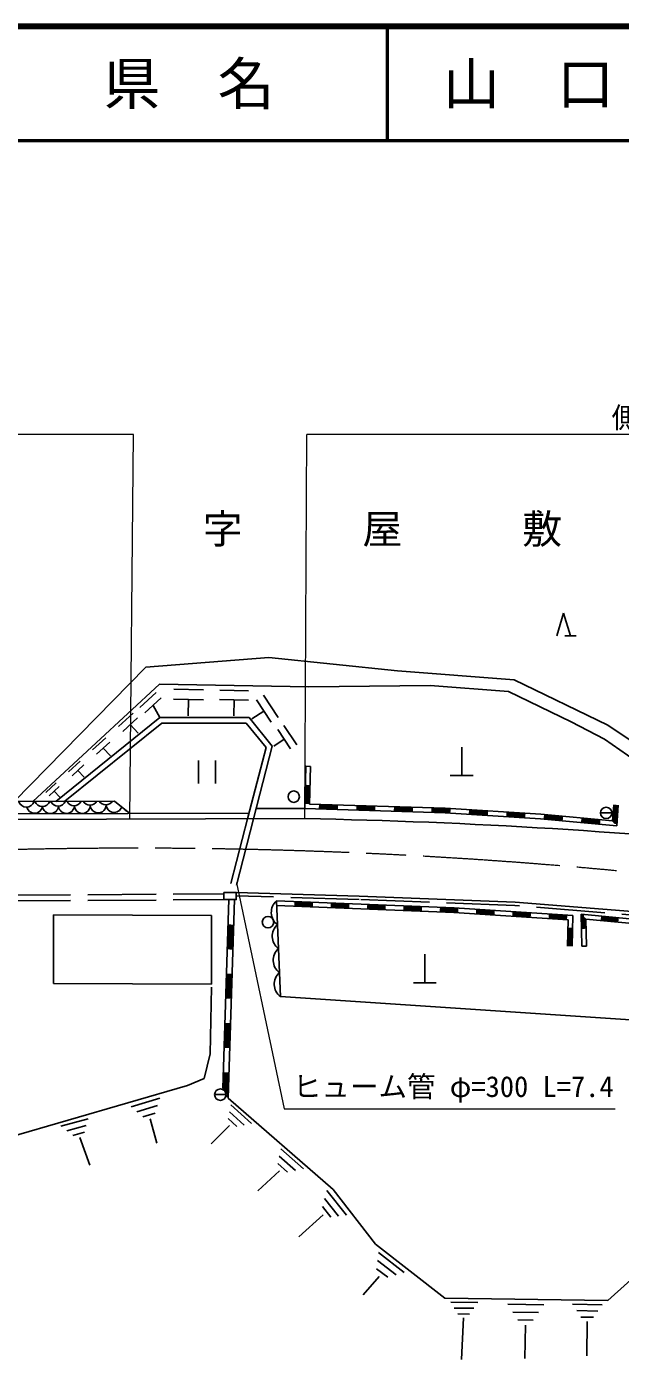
# Model space of a CAD drawing. Units: millimetres, scale not verified. Extents: x 40000 to 680000, y 20000 to 380000.
# Drawn here: x 301396 to 353427, y 263100 to 380000 of the extents above; entities that cross this region are included whole.
import ezdxf
from ezdxf.enums import TextEntityAlignment as Align

# ---------------------------------------------------------------- set-up
doc = ezdxf.new("R2010")
doc.units = ezdxf.units.MM
doc.header["$LTSCALE"] = 1000
doc.linetypes.add('CHAIN', pattern=[18.5, 12, -1.5, 3.5, -1.5])
doc.linetypes.add('DASHED', pattern=[7.5, 6, -1.5])
for name, color, linetype, lineweight in [('M-BGD', 7, 'Continuous', 25), ('M-BGD-EXST', 7, 'Continuous', 25), ('M-BMK', 2, 'CHAIN', 13), ('M-STR-HTXT', 7, 'Continuous', 13), ('M-TTL', 2, 'Continuous', 140), ('M-TTL-LINE', 7, 'Continuous', 50), ('M-TTL-TXT', 7, 'Continuous', 13)]:
    doc.layers.add(name, color=color, linetype=linetype, lineweight=lineweight)
doc.layers.add('M-BMK-HTXT', color=7, linetype='Continuous')
doc.styles.add('ＭＳ ゴシック', font='')
doc.styles.get('ＭＳ ゴシック').set_extended_font_data('MS Gothic')

msp = doc.modelspace()

# ---------------------------------------------------------------- linework, layer by layer
at = {"layer": 'M-BGD'}
for p, q in [((311840, 323808), (322611, 324658)), ((322611, 324658), (333907, 323482)), ((311840, 323808), (300286, 312039)), ((333907, 323482), (344129, 322691)), ((344129, 322691), (352323, 318736)), ((313030, 322334), (301926, 312043)), ((311317, 320281), (312741, 321601)), ((326135, 322091), (313030, 322334)), ((314295, 321877), (316903, 321823)), ((318318, 321806), (320851, 321753)), ((336752, 322212), (326135, 322091)), ((343628, 321695), (336752, 322212)), ((349104, 319018), (343628, 321695)), ((311757, 319807), (313180, 321126)), ((312469, 320466), (313055, 319412)), ((314277, 321017), (316886, 320962)), ((315581, 320990), (315551, 319555)), ((318301, 320970), (320834, 320917)), ((319567, 320944), (319538, 319551)), ((321527, 320941), (322811, 318993)), ((322144, 321347), (323428, 319400)), ((313055, 319412), (303952, 312047)), ((309436, 318607), (310715, 319792)), ((309831, 318180), (311111, 319366)), ((313055, 319412), (320883, 319412)), ((320883, 319412), (322923, 316898)), ((322169, 319967), (321141, 319289)), ((313232, 318912), (304749, 312049)), ((310471, 318773), (311172, 318017)), ((313232, 318912), (320645, 318912)), ((320645, 318912), (322376, 316779)), ((323398, 318350), (324525, 316641)), ((323940, 318706), (325066, 316998)), ((352054, 317497), (349104, 319018)), ((352323, 318736), (361875, 312287)), ((307176, 316554), (308320, 317614)), ((307530, 316173), (308674, 317233)), ((322923, 316898), (321275, 310514)), ((323962, 317495), (323059, 316900)), ((360633, 311473), (352054, 317497)), ((308102, 316703), (308729, 316027)), ((322376, 316779), (320791, 310639)), ((305059, 314631), (306076, 315574)), ((305373, 314292), (306391, 315235)), ((305882, 314763), (306439, 314162)), ((325877, 315125), (325782, 311425)), ((326276, 315115), (326192, 311812)), ((303075, 312829), (303974, 313662)), ((303353, 312529), (304252, 313363)), ((325874, 313481), (325832, 311837)), ((325914, 313479), (325872, 311836)), ((325954, 313478), (325912, 311835)), ((325994, 313477), (325952, 311834)), ((326034, 313476), (325992, 311833)), ((326074, 313475), (326032, 311832)), ((326114, 313474), (326072, 311831)), ((326154, 313473), (326112, 311830)), ((326194, 313472), (326152, 311829)), ((303802, 312946), (304295, 312415)), ((299664, 310943), (320887, 311013)), ((309088, 312058), (310437, 310979)), ((325782, 311425), (321510, 311425)), ((325782, 311425), (338069, 311045)), ((326192, 311812), (338088, 311445)), ((327014, 311427), (328657, 311376)), ((327015, 311467), (328658, 311416)), ((327016, 311507), (328660, 311456)), ((327017, 311547), (328661, 311496)), ((327019, 311587), (328662, 311536)), ((327020, 311627), (328663, 311576)), ((327021, 311667), (328665, 311616)), ((327022, 311707), (328666, 311656)), ((327024, 311747), (328667, 311696)), ((330301, 311325), (331944, 311275)), ((330302, 311365), (331946, 311315)), ((330303, 311405), (331947, 311355)), ((330304, 311445), (331948, 311395)), ((330306, 311485), (331949, 311435)), ((330307, 311525), (331950, 311474)), ((330308, 311565), (331952, 311514)), ((330309, 311605), (331953, 311554)), ((330311, 311645), (331954, 311594)), ((333588, 311224), (335231, 311173)), ((333589, 311264), (335233, 311213)), ((333590, 311304), (335234, 311253)), ((333592, 311344), (335235, 311293)), ((333593, 311384), (335236, 311333)), ((333594, 311424), (335238, 311373)), ((333595, 311464), (335239, 311413)), ((333597, 311504), (335240, 311453)), ((333598, 311544), (335241, 311493)), ((336875, 311122), (338071, 311085)), ((336876, 311162), (338073, 311125)), ((336877, 311202), (338075, 311165)), ((336879, 311242), (338076, 311205)), ((336880, 311282), (338078, 311245)), ((336881, 311322), (338080, 311285)), ((336882, 311362), (338082, 311325)), ((336884, 311402), (338084, 311365)), ((336885, 311442), (338086, 311405)), ((338069, 311045), (346419, 310524)), ((338071, 311085), (338519, 311057)), ((338073, 311125), (338522, 311097)), ((338075, 311165), (338524, 311137)), ((338076, 311205), (338527, 311177)), ((338078, 311245), (338529, 311217)), ((338080, 311285), (338532, 311257)), ((338082, 311325), (338534, 311297)), ((338084, 311365), (338537, 311337)), ((338086, 311405), (338539, 311377)), ((338088, 311445), (346449, 310922)), ((340160, 310955), (341801, 310852)), ((340163, 310995), (341804, 310892)), ((340165, 311035), (341806, 310932)), ((340168, 311075), (341809, 310972)), ((340170, 311114), (341811, 311012)), ((340173, 311154), (341814, 311052)), ((340175, 311194), (341816, 311092)), ((340178, 311234), (341819, 311132)), ((340180, 311274), (341821, 311172)), ((343458, 310989), (345099, 310887)), ((343460, 311029), (345101, 310927)), ((343463, 311069), (345104, 310966)), ((352741, 310342), (352851, 311741)), ((352778, 310299), (352891, 311738)), ((352814, 310255), (352931, 311735)), ((352851, 310212), (352971, 311732)), ((352888, 310168), (353011, 311728)), ((352924, 310125), (353051, 311725)), ((352961, 310083), (353091, 311722)), ((353001, 310080), (353131, 311719)), ((353041, 310077), (353170, 311716)), ((353081, 310073), (353210, 311713)), ((353108, 309907), (353250, 311710)), ((299673, 310443), (325777, 310529)), ((343443, 310750), (345084, 310647)), ((343445, 310790), (345086, 310687)), ((343448, 310829), (345089, 310727)), ((343450, 310869), (345091, 310767)), ((343453, 310909), (345094, 310807)), ((343455, 310949), (345096, 310847)), ((346419, 310524), (353108, 309907)), ((346449, 310922), (352741, 310342)), ((346725, 310535), (348363, 310384)), ((346729, 310575), (348366, 310424)), ((346733, 310615), (348370, 310464)), ((346736, 310655), (348374, 310504)), ((346740, 310695), (348377, 310544)), ((346744, 310735), (348381, 310584)), ((346747, 310774), (348385, 310623)), ((346751, 310814), (348388, 310663)), ((346755, 310854), (348392, 310703)), ((350000, 310233), (351637, 310083)), ((350004, 310273), (351641, 310122)), ((350007, 310313), (351645, 310162)), ((350011, 310353), (351648, 310202)), ((350015, 310393), (351652, 310242)), ((350018, 310433), (351656, 310282)), ((350022, 310472), (351660, 310322)), ((350026, 310512), (351663, 310361)), ((350029, 310552), (351667, 310401)), ((319104, 303429), (318581, 286881)), ((319605, 303429), (319054, 286015)), ((323279, 302923), (338834, 302308)), ((323295, 303323), (323631, 294927)), ((323295, 303323), (338854, 302707)), ((324873, 302900), (326466, 302837)), ((324875, 302940), (326468, 302877)), ((324876, 302980), (326469, 302917)), ((324878, 303020), (326471, 302957)), ((324880, 303060), (326472, 302997)), ((324881, 303100), (326474, 303037)), ((324883, 303140), (326475, 303077)), ((324884, 303180), (326477, 303117)), ((324886, 303220), (326479, 303157)), ((328059, 302774), (329651, 302711)), ((328060, 302814), (329653, 302751)), ((328062, 302854), (329655, 302791)), ((328063, 302894), (329656, 302831)), ((328065, 302934), (329658, 302871)), ((328067, 302974), (329659, 302911)), ((328068, 303014), (329661, 302951)), ((328070, 303054), (329662, 302991)), ((328071, 303094), (329664, 303031)), ((331250, 302808), (332843, 302745)), ((331252, 302848), (332845, 302785)), ((331254, 302888), (332846, 302825)), ((331255, 302928), (332848, 302865)), ((331257, 302968), (332849, 302905)), ((334440, 302802), (336033, 302739)), ((334442, 302842), (336035, 302779)), ((303757, 302100), (303733, 296070)), ((317606, 302045), (303757, 302100)), ((317582, 296015), (317606, 302045)), ((331244, 302648), (332837, 302585)), ((331246, 302688), (332838, 302625)), ((331247, 302728), (332840, 302665)), ((331249, 302768), (332841, 302705)), ((334429, 302522), (336022, 302459)), ((334431, 302562), (336024, 302499)), ((334433, 302602), (336025, 302539)), ((334434, 302642), (336027, 302579)), ((334436, 302682), (336028, 302619)), ((334437, 302722), (336030, 302659)), ((334439, 302762), (336032, 302699)), ((337615, 302396), (338836, 302348)), ((337616, 302436), (338838, 302388)), ((337618, 302476), (338840, 302428)), ((337620, 302516), (338842, 302468)), ((337621, 302556), (338844, 302508)), ((337623, 302596), (338846, 302547)), ((337624, 302636), (338848, 302587)), ((337626, 302676), (338850, 302627)), ((337627, 302716), (338852, 302667)), ((338834, 302308), (348857, 301661)), ((338836, 302348), (339198, 302324)), ((338838, 302388), (339201, 302364)), ((338840, 302428), (339203, 302404)), ((338842, 302468), (339206, 302444)), ((338844, 302508), (339208, 302484)), ((338846, 302547), (339211, 302524)), ((338848, 302587), (339214, 302564)), ((338850, 302627), (339216, 302604)), ((338852, 302667), (339219, 302644)), ((338854, 302707), (349265, 302036)), ((340789, 302222), (342379, 302119)), ((340791, 302262), (342382, 302159)), ((340794, 302302), (342385, 302199)), ((340796, 302341), (342387, 302239)), ((340799, 302381), (342390, 302279)), ((340802, 302421), (342392, 302319)), ((340804, 302461), (342395, 302359)), ((340807, 302501), (342397, 302399)), ((340809, 302541), (342400, 302438)), ((343970, 302016), (345561, 301914)), ((343973, 302056), (345563, 301954)), ((343975, 302096), (345566, 301994)), ((343978, 302136), (345568, 302034)), ((343980, 302176), (345571, 302074)), ((343983, 302216), (345573, 302113)), ((343985, 302256), (345576, 302153)), ((343988, 302296), (345579, 302193)), ((343991, 302336), (345581, 302233)), ((347151, 301811), (348742, 301709)), ((347154, 301851), (348744, 301749)), ((347156, 301891), (348747, 301788)), ((347159, 301931), (348750, 301828)), ((347162, 301971), (348752, 301868)), ((347164, 302011), (348755, 301908)), ((347167, 302051), (348757, 301948)), ((347169, 302091), (348760, 301988)), ((347172, 302131), (348762, 302028)), ((348857, 301661), (348809, 299357)), ((349265, 302036), (349209, 299349)), ((350048, 299349), (349992, 302148)), ((349992, 302148), (361242, 301084)), ((350058, 300874), (350033, 302104)), ((350033, 302104), (350236, 302084)), ((350098, 300874), (350074, 302059)), ((350074, 302059), (350233, 302044)), ((350138, 300875), (350115, 302015)), ((350115, 302015), (350229, 302005)), ((350178, 300876), (350156, 301971)), ((350156, 301971), (350225, 301965)), ((350218, 300877), (350197, 301927)), ((350197, 301927), (350221, 301925)), ((350258, 300878), (350238, 301883)), ((350298, 300878), (350279, 301839)), ((350338, 300879), (350319, 301795)), ((350378, 300880), (350360, 301751)), ((350448, 299357), (350401, 301707)), ((350401, 301707), (361199, 300686)), ((351724, 301622), (353241, 301479)), ((351727, 301662), (353245, 301519)), ((351731, 301702), (353248, 301559)), ((351735, 301742), (353252, 301598)), ((351739, 301782), (353256, 301638)), ((351742, 301821), (353260, 301678)), ((351746, 301861), (353263, 301718)), ((351750, 301901), (353267, 301758)), ((351754, 301941), (353271, 301797)), ((319085, 301233), (319017, 299072)), ((319135, 301232), (319067, 299071)), ((319185, 301230), (319117, 299069)), ((319235, 301229), (319167, 299068)), ((319285, 301227), (319217, 299066)), ((319335, 301226), (319266, 299065)), ((319385, 301224), (319316, 299063)), ((319435, 301222), (319366, 299061)), ((319485, 301221), (319416, 299060)), ((348882, 300950), (348849, 299357)), ((348922, 300949), (348889, 299356)), ((348962, 300949), (348929, 299355)), ((349002, 300948), (348969, 299354)), ((349042, 300947), (349009, 299353)), ((349082, 300946), (349049, 299352)), ((349122, 300945), (349089, 299352)), ((349162, 300944), (349129, 299351)), ((349202, 300944), (349169, 299350)), ((350048, 299349), (350448, 299357)), ((317582, 296015), (303733, 296070)), ((318948, 296911), (318880, 294750)), ((318998, 296910), (318930, 294749)), ((319048, 296908), (318980, 294747)), ((319098, 296907), (319030, 294746)), ((319148, 296905), (319080, 294744)), ((319198, 296903), (319130, 294742)), ((319248, 296902), (319180, 294741)), ((319298, 296900), (319230, 294739)), ((319348, 296899), (319280, 294738)), ((317486, 289896), (317581, 295748)), ((323631, 294927), (372884, 291625)), ((318811, 292589), (318743, 290428)), ((318861, 292588), (318793, 290427)), ((318911, 292586), (318843, 290425)), ((318961, 292585), (318893, 290423)), ((319011, 292583), (318943, 290422)), ((319061, 292581), (318993, 290420)), ((319111, 292580), (319043, 290419)), ((319161, 292578), (319093, 290417)), ((319211, 292577), (319143, 290416)), ((316949, 287746), (317486, 289896)), ((315494, 287113), (316949, 287746)), ((318675, 288267), (318630, 286860)), ((318725, 288266), (318679, 286833)), ((318775, 288264), (318728, 286800)), ((318825, 288262), (318777, 286760)), ((318874, 288261), (318825, 286710)), ((318924, 288259), (318873, 286646)), ((318974, 288258), (318921, 286558)), ((319024, 288256), (318965, 286393)), ((319074, 288254), (319006, 286093)), ((299807, 282559), (315494, 287113)), ((310556, 285244), (313061, 286003)), ((311064, 284812), (312852, 285354)), ((318960, 286208), (318956, 286095)), ((328273, 277995), (319054, 286015)), ((319276, 285422), (321097, 283778)), ((304403, 283552), (306781, 284210)), ((311571, 284380), (312644, 284706)), ((312207, 284183), (312791, 282070)), ((319046, 284216), (319827, 283511)), ((319161, 284819), (320462, 283645)), ((304919, 283148), (306618, 283617)), ((305435, 282743), (306454, 283025)), ((319186, 283618), (317553, 282013)), ((306062, 282552), (306917, 280128)), ((323531, 280918), (324958, 279671)), ((323660, 281556), (325659, 279811)), ((323553, 279647), (321657, 277870)), ((323401, 280280), (324258, 279532)), ((327508, 277206), (328737, 275652)), ((327703, 277916), (329423, 275740)), ((331979, 273194), (328273, 277995)), ((327313, 276497), (328050, 275565)), ((327388, 275765), (325252, 273832)), ((360536, 275632), (352328, 268269)), ((338049, 268468), (331979, 273194)), ((332219, 272472), (334496, 270727)), ((332140, 271760), (333766, 270513)), ((332279, 270365), (330881, 268767)), ((332061, 271048), (333036, 270300)), ((352328, 268269), (338049, 268468)), ((338565, 268112), (340943, 268087)), ((343578, 267926), (346715, 267875)), ((349248, 267933), (351828, 267882)), ((338878, 267600), (340577, 267581)), ((339192, 267087), (340211, 267076)), ((339684, 266742), (339496, 263100)), ((344013, 267246), (346254, 267210)), ((344448, 266567), (345792, 266545)), ((349613, 267372), (351456, 267336)), ((349977, 266812), (351083, 266791)), ((345111, 266108), (345053, 263164)), ((350528, 266433), (350506, 263401))]:
    msp.add_line(p, q, dxfattribs=at)
at = {"layer": 'M-BGD', "linetype": 'DASHED'}
for p, q in [((326276, 315115), (325877, 315125)), ((320791, 310639), (319093, 304063)), ((321275, 310514), (319609, 304063))]:
    msp.add_line(p, q, dxfattribs=at)
at = {"layer": 'M-BGD'}
for points in [[(282568, 311678), (294270, 312026), (309088, 312058)], [(359578, 301974), (344205, 303206), (330548, 303728), (319762, 304063)]]:
    msp.add_lwpolyline(points, dxfattribs=at)
msp.add_lwpolyline([(318680, 304063), (318680, 303429), (319762, 303429), (319762, 304063)], close=True, dxfattribs=at)
at = {"layer": 'M-BGD', "linetype": 'DASHED'}
for points in [[(290696, 303893), (299243, 303820), (318680, 303924)], [(290711, 303393), (299242, 303320), (318683, 303424)], [(359550, 301676), (344187, 302906), (330538, 303428), (319762, 303763)]]:
    msp.add_lwpolyline(points, dxfattribs=at)
at = {"layer": 'M-BGD'}
for centre, radius, start, end in [((301375, 312238), 697, 196.46209, 343.7825), ((302088, 311712), 713, 193.87257, 349.5332), ((302768, 312279), 697, 199.78603, 340.45856), ((303483, 311677), 701, 187.74297, 355.6628), ((304161, 312320), 697, 203.18046, 337.06414), ((304877, 311685), 698, 184.99131, 358.41447), ((305554, 312362), 697, 206.66286, 333.58173), ((306271, 311686), 697, 181.70289, 1.70289), ((306947, 312403), 697, 210.25453, 329.99006), ((307664, 311727), 697, 181.70289, 1.70289), ((308340, 312445), 697, 213.98215, 326.26244), ((309057, 311769), 697, 181.70289, 341.91235), ((310451, 311810), 697, 212.05061, 250.62977), ((315950, -201223), 511847, 84.03407, 88.89987), ((324189, 302308), 1353, 131.37547, 233.20575), ((324273, 300209), 1353, 131.37547, 233.20575), ((324357, 298110), 1353, 131.37547, 233.20575), ((324441, 296011), 1353, 131.37547, 233.20575)]:
    msp.add_arc(centre, radius, start, end, dxfattribs=at)
at = {"layer": 'M-BGD-EXST'}
for p, q in [((347856, 326555), (348456, 328555)), ((348456, 328555), (349056, 326555)), ((348556, 326555), (349556, 326555)), ((339524, 316810), (339524, 314310)), ((316442, 315618), (316442, 313618)), ((317942, 313618), (317942, 315618)), ((338524, 314310), (340524, 314310)), ((351684, 311029), (352684, 311029)), ((336289, 298637), (336289, 296137)), ((335289, 296137), (337289, 296137)), ((317870, 286319), (318870, 286319))]:
    msp.add_line(p, q, dxfattribs=at)
for centre in [(324802, 312455), (352184, 311029), (322545, 301446), (318370, 286319)]:
    msp.add_circle(centre, 500, dxfattribs=at)
at = {"layer": 'M-BMK'}
msp.add_arc((310928, -141290), 449226, 82.89143, 95.42642, dxfattribs=at)
at = {"layer": 'M-STR-HTXT'}
for p, q in [((310765, 344238), (105812, 344238)), ((310432, 310479), (310765, 344238)), ((325777, 310529), (325956, 344238)), ((396844, 344238), (325956, 344238)), ((319772, 304889), (323978, 285060)), ((323978, 285060), (352978, 285060))]:
    msp.add_line(p, q, dxfattribs=at)
at = {"layer": 'M-TTL'}
msp.add_line((680000, 380000), (40000, 380000), dxfattribs=at)
at = {"layer": 'M-TTL-LINE'}
for p, q in [((333000, 380000), (333000, 370000)), ((40000, 370000), (680000, 370000))]:
    msp.add_line(p, q, dxfattribs=at)

# ---------------------------------------------------------------- texts
at = {"layer": 'M-BMK-HTXT', "style": 'ＭＳ ゴシック'}
msp.add_text('字\u3000\u3000\u3000屋\u3000\u3000\u3000敷', height=2566, dxfattribs=at).set_placement((332571, 333887), align=Align.BOTTOM_CENTER)
at = {"layer": 'M-STR-HTXT', "style": 'ＭＳ ゴシック'}
msp.add_text('側\u3000溝\u3000L=71.0', height=1833, dxfattribs=at).set_placement((361400, 344238), align=Align.BOTTOM_CENTER)
msp.add_text('ヒューム管 φ=300 L=7.4', height=1833, dxfattribs=at).set_placement((324728, 285560), align=Align.BOTTOM_LEFT)
at = {"layer": 'M-TTL-TXT', "style": 'ＭＳ ゴシック'}
for s, p in [('県\u3000名', (315625, 375000)), ('山\u3000口\u3000県', (350375, 375000))]:
    msp.add_text(s, height=3666, dxfattribs=at).set_placement(p, align=Align.MIDDLE_CENTER)

doc.saveas('drawing.dxf')
